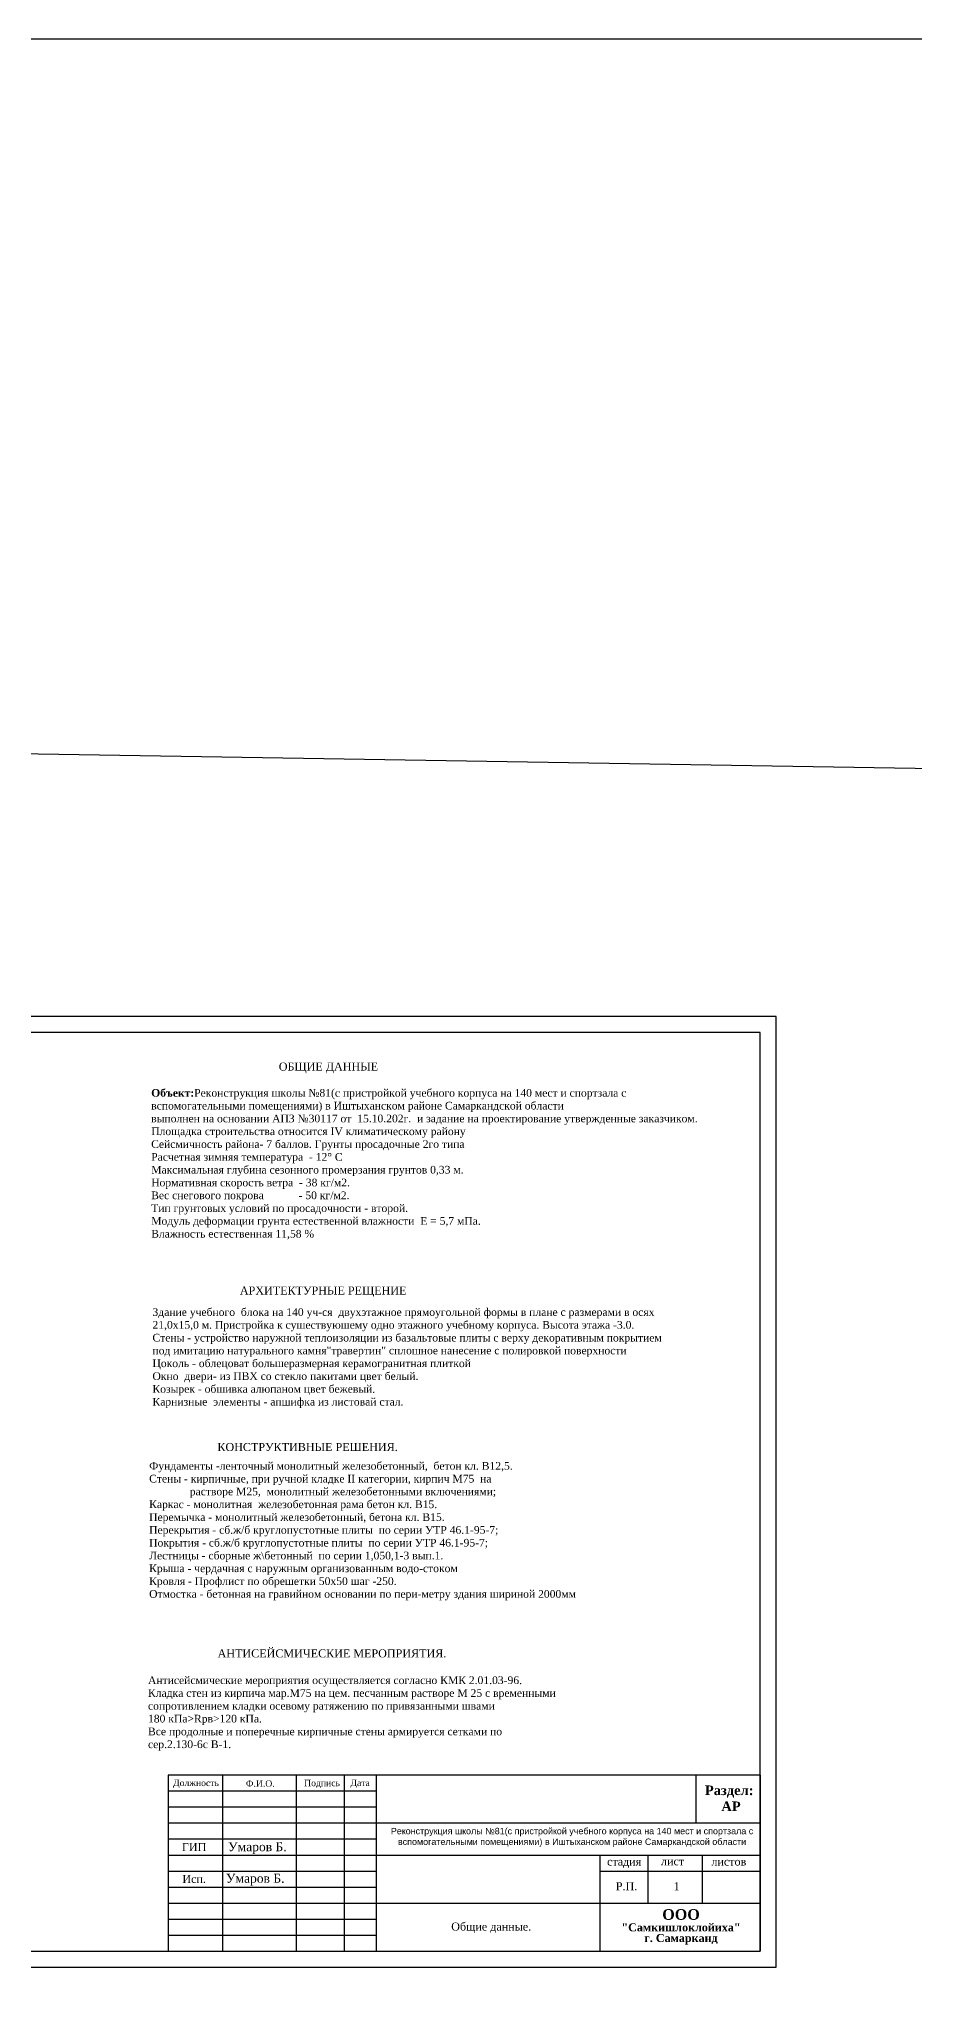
# Model space of a CAD drawing. Header units: millimetres. Extents: x 572274 to 2241483, y -888675 to -304135.
# Drawn here: x 667288 to 694645, y -431537 to -370928 of the extents above; entities that cross this region are included whole.
import ezdxf

# ---------------------------------------------------------------- set-up
doc = ezdxf.new("R2010")
doc.units = ezdxf.units.MM
doc.styles.add('Arial 3.', font='arial.ttf')
doc.styles.add('ISOCPEUR', font='isocpeui.ttf', dxfattribs={"height": 300})
doc.styles.get("Standard").update_dxf_attribs({"font": 'isocpeur.ttf'})
doc.styles.add('WMF-Times New Roman0', font='times.ttf')

# ---------------------------------------------------------------- blocks, each defined once
blk = doc.blocks.new('12')
at = {"color": 5, "lineweight": 30}
for p, q in [((4038680, 3054550), (4038680, 3049050)), ((4038680, 3054550), (4038680, 3049050)), ((4038680, 3054550), (4038680, 3049050)), ((4057180, 3054550), (4038680, 3054550)), ((4057180, 3054550), (4038680, 3054550)), ((4057180, 3054550), (4038680, 3054550)), ((4045180, 3054050), (4038680, 3054050)), ((4040380, 3054550), (4040380, 3049050)), ((4040380, 3054550), (4040380, 3049050)), ((4042680, 3054550), (4042680, 3049050)), ((4044180, 3054550), (4044180, 3049050)), ((4045180, 3054550), (4045180, 3049050)), ((4057180, 3049050), (4057180, 3054550)), ((4057180, 3054550), (4057180, 3049050)), ((4045180, 3053550), (4038680, 3053550)), ((4057180, 3053050), (4038680, 3053050)), ((4045180, 3052550), (4038680, 3052550)), ((4038680, 3052050), (4057180, 3052050)), ((4052180, 3049050), (4052180, 3052050)), ((4053680, 3050550), (4053680, 3052050)), ((4055380, 3050550), (4055380, 3052050)), ((4038680, 3051550), (4045180, 3051550)), ((4038680, 3051050), (4045180, 3051050)), ((4052180, 3051550), (4057180, 3051550)), ((4038680, 3050550), (4057180, 3050550)), ((4038680, 3050050), (4045180, 3050050)), ((4038680, 3049550), (4045180, 3049550)), ((4038680, 3049050), (4057180, 3049050))]:
    blk.add_line(p, q, dxfattribs=at)

msp = doc.modelspace()

# ---------------------------------------------------------------- linework, layer by layer
at = {"color": 5, "lineweight": 30}
msp.add_line((687830.079, -426662.571), (687830.079, -425162.571), dxfattribs=at)
at = {"color": 1, "lineweight": 30}
for points in [[(572274.214, -370928.407), (2241482.546, -370928.407), (2241482.546, -888675.233), (572274.214, -888675.233)], [(650330.079, -430662.571), (689830.079, -430662.571), (689830.079, -401962.571), (650330.079, -401962.571)]]:
    msp.add_lwpolyline(points, close=True, dxfattribs=at)
at = {"color": 3, "lineweight": 30}
msp.add_lwpolyline([(721013.019, -808653.597), (636697.986, -808653.597), (635731.462, -392742.585), (720892.578, -394141.324)], close=True, dxfattribs=at)
at = {"lineweight": 25, "ltscale": 100}
msp.add_lwpolyline([(648330.079, -431162.571), (690330.079, -431162.571), (690330.079, -401462.571), (648330.079, -401462.571)], close=True, dxfattribs=at)

# ---------------------------------------------------------------- block references
msp.add_blockref('12', (-3367349.921, -3479712.929))

# ---------------------------------------------------------------- texts
at = {"ltscale": 30, "char_height": 250, "attachment_point": 1, "style": 'WMF-Times New Roman0'}
for s, insert, width in [('ОБЩИЕ ДАННЫЕ', (674788.331, -402905.718), 7123.70935), ('КОНСТРУКТИВНЫЕ РЕШЕНИЯ.', (672869.442, -414788.818), 7187.06223), ('АНТИСЕЙСМИЧЕСКИЕ МЕРОПРИЯТИЯ.', (672875.9, -421234.71), 14835.50379)]:
    msp.add_mtext(s, dxfattribs=dict(at, insert=insert, width=width))
at = {"style": 'WMF-Times New Roman0'}
for s, insert, char_height, width, attachment_point in [('{\\fTimes New Roman|b1|i0|c204|p18;Объект:}Реконструкция школы №81(с пристройкой учебного корпуса на 140 мест и спортзала с вспомогательными помещениями) в Иштыханском районе Самаркандской области\\Pвыполнен на основании АПЗ №30117 от  {\\C251;\\c3355443;15.10.202}г.  и задание на проектирование утвержденные заказчиком.      \\PПлощадка строительства относится IV климатическому району \\PСейсмичность района- 7 баллов. Грунты просадочные 2го типа\\PРасчетная зимняя температура  - 12° С\\PМаксимальная глубина сезонного промерзания грунтов 0,33 м.\\PНормативная скорость ветра  - 38 кг/м2. \\PВес снегового покрова            - 50 кг/м2.\\PТип грунтовых условий по просадочности - второй.\\PМодуль деформации грунта естественной влажности  Е = 5,7 мПа.\\PВлажность естественная 11,58 %   ', (670800.654, -403731.79), 240, 17132.09505, 1), ('АРХИТЕКТУРНЫЕ РЕЩЕНИЕ', (676174.346, -410066.689), 250, 9490.42693, 5), ('Здание учебного  блока на 140 уч-ся  двухэтажное прямоугольной формы в плане с размерами в осях 21,0х15,0 м. Пристройка к сушествуюшему одно этажного учебному корпуса. Высота этажа -3.0.\\PСтены - устройство наружной теплоизоляции из базальтовые плиты с верху декоративным покрытием под имитацию натурального камня"травертин" сплошное нанесение с полировкой поверхности\\PЦоколь - облецоват большеразмерная керамогранитная плиткой\\PОкно  двери- из ПВХ со стекло пакитами цвет белый.\\PКозырек - обшивка алюпаном цвет бежевый.\\PКарнизные  элементы - апшифка из листовай стал. ', (670840.654, -412137.732), 240, 15971.08696, 4), ('{\\fTimes New Roman|b0|i0|c161|p18;\\H0.8x;                   \\P\\fTimes New Roman|b0|i0|c204|p18;Фундаменты \\fTimes New Roman|b0|i0|c161|p18;-\\fTimes New Roman|b0|i0|c204|p18;ленточный монолитный железобетонный\\fTimes New Roman|b0|i0|c161|p18;,  \\fTimes New Roman|b0|i0|c204|p18;бетон кл\\fTimes New Roman|b0|i0|c161|p18;. \\fTimes New Roman|b0|i0|c204|p18;В\\fTimes New Roman|b0|i0|c161|p18;12,5.\\P\\fTimes New Roman|b0|i0|c204|p18;Стены \\fTimes New Roman|b0|i0|c161|p18;- \\fTimes New Roman|b0|i0|c204|p18;кирпичные\\fTimes New Roman|b0|i0|c161|p18;, \\fTimes New Roman|b0|i0|c204|p18;при ручной кладке \\fTimes New Roman|b0|i0|c161|p18;II \\fTimes New Roman|b0|i0|c204|p18;категории\\fTimes New Roman|b0|i0|c161|p18;, \\fTimes New Roman|b0|i0|c204|p18;кирпич М\\fTimes New Roman|b0|i0|c161|p18;75  \\fTimes New Roman|b0|i0|c204|p18;на     \\P              растворе М\\fTimes New Roman|b0|i0|c161|p18;25,  \\fTimes New Roman|b0|i0|c204|p18;монолитный железобетонными включениями\\fTimes New Roman|b0|i0|c161|p18;; \\P\\fTimes New Roman|b0|i0|c204|p18;Каркас \\fTimes New Roman|b0|i0|c161|p18;- \\fTimes New Roman|b0|i0|c204|p18;монолитная  железобетонная рама бетон кл\\fTimes New Roman|b0|i0|c161|p18;. \\fTimes New Roman|b0|i0|c204|p18;В\\fTimes New Roman|b0|i0|c161|p18;15.\\P\\fTimes New Roman|b0|i0|c204|p18;Перемычка \\fTimes New Roman|b0|i0|c161|p18;- \\fTimes New Roman|b0|i0|c204|p18;монолитный железобетонный\\fTimes New Roman|b0|i0|c161|p18;, \\fTimes New Roman|b0|i0|c204|p18;бетона кл\\fTimes New Roman|b0|i0|c161|p18;. \\fTimes New Roman|b0|i0|c204|p18;В\\fTimes New Roman|b0|i0|c161|p18;15.\\P\\fTimes New Roman|b0|i0|c204|p18;Перекрытия \\fTimes New Roman|b0|i0|c161|p18;- \\fTimes New Roman|b0|i0|c204|p18;сб\\fTimes New Roman|b0|i0|c161|p18;.\\fTimes New Roman|b0|i0|c204|p18;ж\\fTimes New Roman|b0|i0|c161|p18;/\\fTimes New Roman|b0|i0|c204|p18;б круглопустотные плиты  по серии УТР \\fTimes New Roman|b0|i0|c161|p18;46.1-95-7;  \\P\\fTimes New Roman|b0|i0|c204|p18;Покрытия \\fTimes New Roman|b0|i0|c161|p18;- \\fTimes New Roman|b0|i0|c204|p18;сб\\fTimes New Roman|b0|i0|c161|p18;.\\fTimes New Roman|b0|i0|c204|p18;ж\\fTimes New Roman|b0|i0|c161|p18;/\\fTimes New Roman|b0|i0|c204|p18;б круглопустотные плиты  по серии УТР \\fTimes New Roman|b0|i0|c161|p18;46.1-95-7; \\P\\fTimes New Roman|b0|i0|c204|p18;Лестницы \\fTimes New Roman|b0|i0|c161|p18;- \\fTimes New Roman|b0|i0|c204|p18;сборные ж\\fTimes New Roman|b0|i0|c161|p18;\\\\\\fTimes New Roman|b0|i0|c204|p18;бетонный  по серии \\fTimes New Roman|b0|i0|c161|p18;1,050,1-3 \\fTimes New Roman|b0|i0|c204|p18;вып\\fTimes New Roman|b0|i0|c161|p18;.1.  \\P\\fTimes New Roman|b0|i0|c204|p18;Крыша \\fTimes New Roman|b0|i0|c161|p18;- \\fTimes New Roman|b0|i0|c204|p18;чердачная с наружным организованным водо\\fTimes New Roman|b0|i0|c161|p18;-\\fTimes New Roman|b0|i0|c204|p18;стоком\\PКровля \\fTimes New Roman|b0|i0|c161|p18;- \\fTimes New Roman|b0|i0|c204|p18;\\C0;Профлист по обрешетки \\fTimes New Roman|b0|i0|c161|p18;50\\fTimes New Roman|b0|i0|c204|p18;х\\fTimes New Roman|b0|i0|c161|p18;50 \\fTimes New Roman|b0|i0|c204|p18;шаг \\fTimes New Roman|b0|i0|c161|p18;-\\fTimes New Roman|b0|i0|c204|p18;2\\fTimes New Roman|b0|i0|c161|p18;50\\C256;.    \\P\\fTimes New Roman|b0|i0|c204|p18;Отмостка \\fTimes New Roman|b0|i0|c161|p18;- \\fTimes New Roman|b0|i0|c204|p18;бетонная на гравийном основании по пери\\fTimes New Roman|b0|i0|c161|p18;-\\fTimes New Roman|b0|i0|c204|p18;метру здания шириной 20\\fTimes New Roman|b0|i0|c161|p18;00\\fTimes New Roman|b0|i0|c204|p18;мм\\fTimes New Roman|b0|i0|c161|p18;\\H1.071x;\\P\\H1.167x; }', (670736.927, -414982.246), 300, 19531.29531, 1)]:
    msp.add_mtext(s, dxfattribs=dict(at, insert=insert, char_height=char_height, width=width, attachment_point=attachment_point))
at = {"lineweight": 9, "ltscale": 3, "insert": (670519.486, -422077.827), "char_height": 240, "width": 24045.55943, "attachment_point": 1, "style": 'WMF-Times New Roman0'}
msp.add_mtext('  Антисейсмические мероприятия осуществляется согласно КМК 2.01.03-96.\\P  Кладка стен из кирпича мар.М75 на цем. песчанным растворе М 25 с временными       \\P  сопротивлением кладки осевому ратяжению по привязанными швами \\P  180 кПа>Rpв>120 кПа. \\P  Все продолные и поперечные кирпичные стены армируется сетками по\\P  сер.2.130-6с В-1. ', dxfattribs=at)
at = {"color": 1, "linetype": 'ByBlock', "ltscale": 30, "char_height": 200, "attachment_point": 5}
for s, insert, width in [('{\\fTimes New Roman|b0|i0|c204|p18;\\C256;Должность}', (672199.597, -425437.197), 2025.66353), ('{\\fTimes New Roman|b0|i0|c204|p18;\\C256;Ф\\fTimes New Roman|b0|i0|c161|p18;.\\fTimes New Roman|b0|i0|c204|p18;И\\fTimes New Roman|b0|i0|c161|p18;.\\fTimes New Roman|b0|i0|c204|p18;О\\fTimes New Roman|b0|i0|c161|p18;.}', (674209.597, -425427.197), 1404.02516), ('{\\fTimes New Roman|b0|i0|c204|p18;\\C256;Подпись}', (676139.597, -425437.197), 1404.02516), ('{\\fTimes New Roman|b0|i0|c204|p18;\\C256;Дата}', (677329.597, -425437.197), 1404.02516)]:
    msp.add_mtext(s, dxfattribs=dict(at, insert=insert, width=width))
at = {"linetype": 'ByBlock', "ltscale": 30, "attachment_point": 5}
for s, insert, char_height, width in [('{\\fTimes New Roman|b1|i0|c204|p18;Раздел:\\fTimes New Roman|b1|i0|c0|p18;\\P\\fTimes New Roman|b1|i0|c204|p18; AР}', (688863.298, -425885.387), 300, 2369.12606), ('{\\fTimes New Roman|b0|i0|c204|p18;ГИП}', (672142.616, -427407.197), 250, 1730.06259), ('{\\fTimes New Roman|b0|i0|c204|p18;Исп.}', (672142.616, -428407.197), 250, 1730.06259)]:
    msp.add_mtext(s, dxfattribs=dict(at, insert=insert, char_height=char_height, width=width))
at = {"color": 0, "attachment_point": 1, "style": 'WMF-Times New Roman0'}
for s, insert, char_height, width in [('Умаров Б.', (673202.517, -427258.876), 280, 2199.70893), ('Умаров Б.', (673135.433, -428244.053), 280, 2199.70893), ('{\\C256;Общие данные.}', (680176.672, -429767.958), 250, 3397.4481)]:
    msp.add_mtext(s, dxfattribs=dict(at, insert=insert, char_height=char_height, width=width))
at = {"color": 0, "linetype": 'ByBlock', "insert": (683952.317, -426809.027), "char_height": 200, "width": 11599.6853, "attachment_point": 2, "style": 'ISOCPEUR'}
msp.add_mtext('{\\fArial|b0|i0|c204|p34;\\C256;Реконструкция школы №81(с пристройкой учебного корпуса на 140 мест и спортзала с вспомогательными помещениями) в Иштыханском районе Самаркандской области}', dxfattribs=at)
at = {"char_height": 250, "attachment_point": 1}
for s, insert, width in [('{\\fTimes New Roman|b0|i0|c204|p18;стадия}', (685046.511, -427736.152), 1500), ('{\\fTimes New Roman|b0|i0|c204|p18;лист}', (686732.43, -427728.8), 1500), ('{\\fTimes New Roman|b0|i0|c204|p18;листов}', (688307.917, -427736.152), 1500), ('{\\fTimes New Roman|b0|i0|c204|p18;Р.П.            1}', (685318.536, -428508.353), 3378.52243)]:
    msp.add_mtext(s, dxfattribs=dict(at, insert=insert, width=width))
at = {"lineweight": 30, "insert": (687357.576, -429347.705), "char_height": 250, "width": 5723.33111, "attachment_point": 2, "line_spacing_factor": 0.8, "style": 'Arial 3.'}
msp.add_mtext('{\\fTimes New Roman Cyr|b1|i0|c0|p18;\\H1.333x;\\C250;OOO\\fTimes New Roman Cyr|b1|i0|c204|p18; \\fTimes New Roman Cyr|b1|i0|c0|p18;\\P\\fTimes New Roman Cyr|b1|i0|c204|p18;\\H0.7502x;"Самкишлоклойиха" \\Pг. Самарканд}', dxfattribs=at)

doc.saveas('drawing.dxf')
